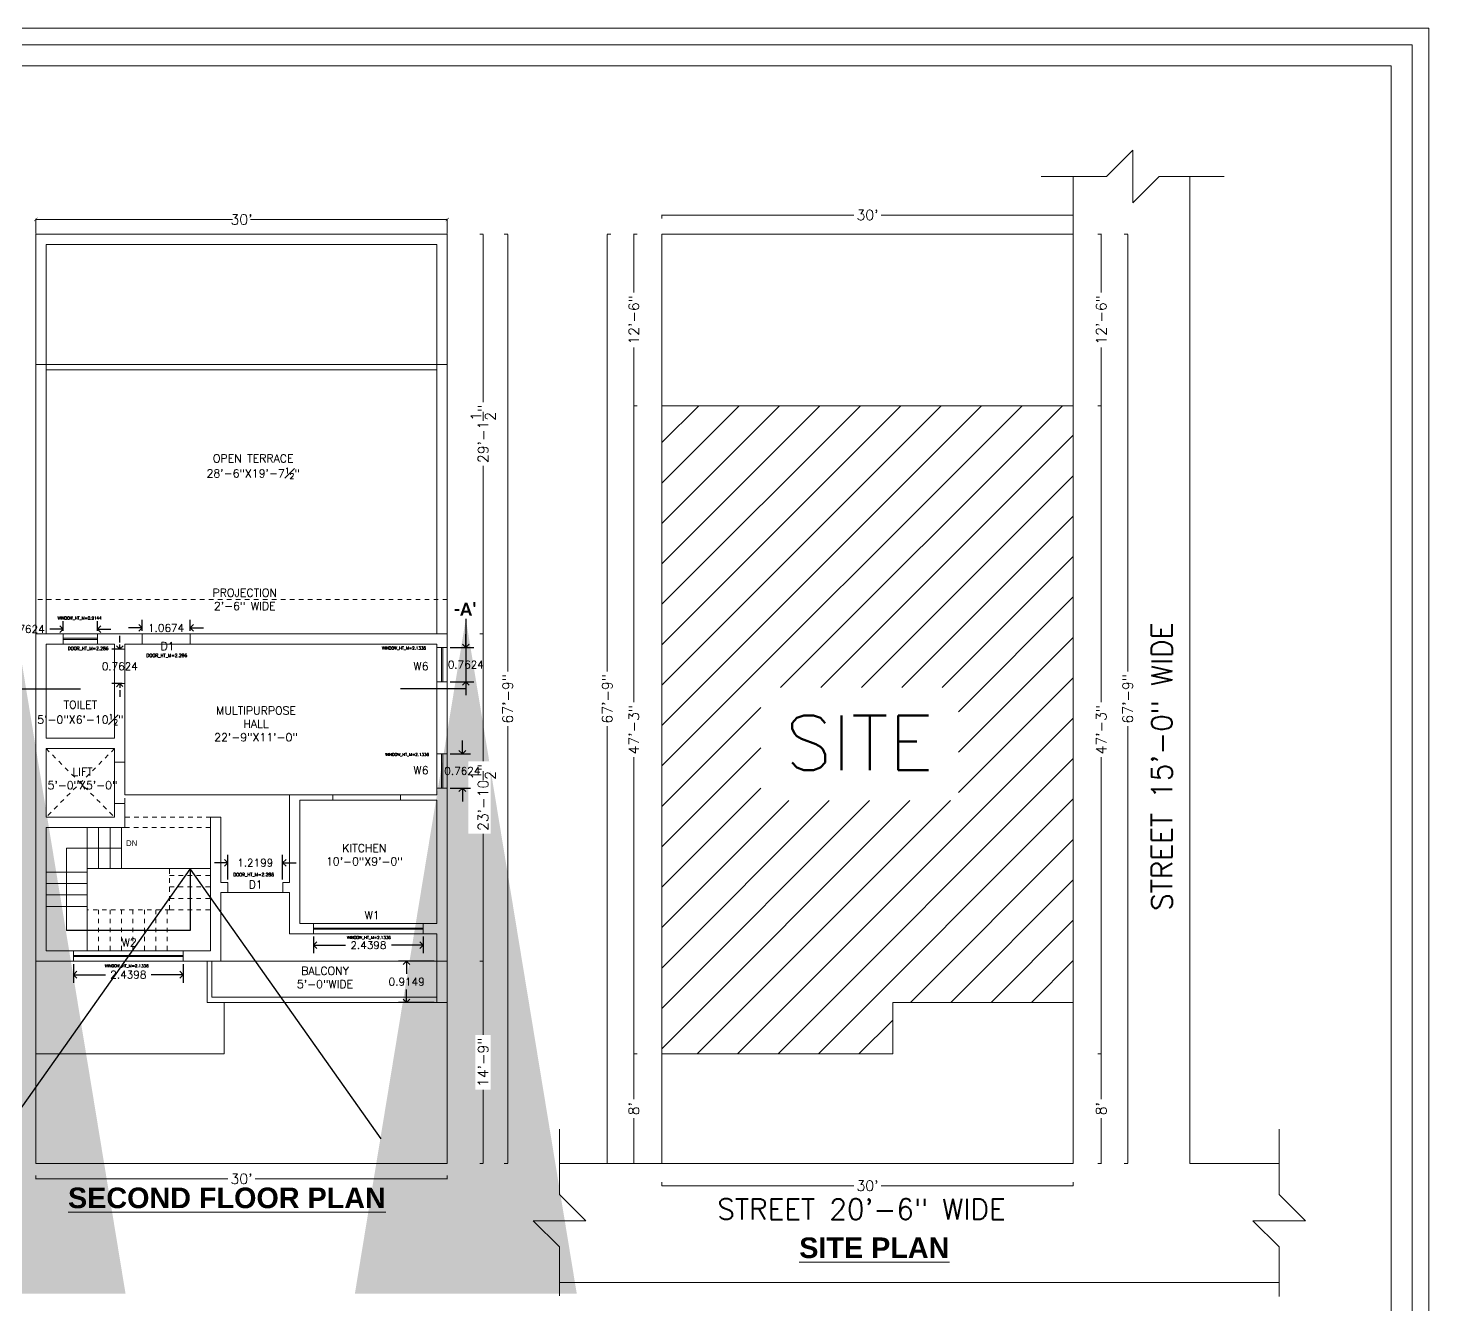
# Model space of a CAD drawing. Header units: metres. Extents: x 0 to 66.7, y 0 to 52.7.
# Drawn here: x 35.56 to 66.71, y 24.3 to 52.69 of the extents above; entities that cross this region are included whole.
import ezdxf

# ---------------------------------------------------------------- set-up
doc = ezdxf.new("R2010")
doc.units = ezdxf.units.M
doc.linetypes.add('DASH2', pattern=[0.375, 0.25, -0.125])
doc.linetypes.add('DASHED', pattern=[0.75, 0.5, -0.25])
for name, color, linetype in [('BLK_1_COVERED_AREA', 60, 'Continuous'), ('BLK_1_FLR_2_BALCONY_1', 7, 'Continuous'), ('BLK_1_FLR_2_BLT_UP_AREA', 25, 'Continuous'), ('BLK_1_FLR_2_BLT_UP_AREA_DEDUCT', 25, 'Continuous'), ('BLK_1_FLR_2_KITCHEN', 215, 'Continuous'), ('BLK_1_FLR_2_LIFT_1', 215, 'Continuous'), ('BLK_1_FLR_2_NON_HABITATIONAL_DOOR_1', 210, 'Continuous'), ('BLK_1_FLR_2_REGULAR_ROOM_1', 154, 'Continuous'), ('BLK_1_FLR_2_REGULAR_ROOM_1_DOOR_1', 210, 'Continuous'), ('BLK_1_FLR_2_REGULAR_ROOM_1_DOOR_2', 210, 'Continuous'), ('BLK_1_FLR_2_REGULAR_ROOM_1_WINDOW_1', 50, 'Continuous'), ('BLK_1_FLR_2_REGULAR_ROOM_1_WINDOW_2', 50, 'Continuous'), ('BLK_1_FLR_2_REGULAR_ROOM_1_WINDOW_3', 50, 'Continuous'), ('BLK_1_FLR_2_TOILET_1', 212, 'Continuous'), ('BLK_1_FLR_2_TOILET_1_VENTILATION', 50, 'Continuous'), ('BLK_1_FLR_2_WINDOW_1', 50, 'Continuous'), ('BLK_1_LVL_0_BLDG_FOOT_PRINT', 1, 'Continuous'), ('BLK_1_LVL_0_FRONT_SETBACK', 15, 'Continuous'), ('BLK_1_LVL_0_REAR_SETBACK', 11, 'Continuous'), ('PLOT_BOUNDARY', 3, 'Continuous')]:
    doc.layers.add(name, color=color, linetype=linetype)
for name, color, linetype, lineweight in [('Cill', 253, 'Continuous', 15), ('stair', 56, 'Continuous', 15), ('TEXT', 7, 'Continuous', 18), ('WALL', 251, 'Continuous', 30)]:
    doc.layers.add(name, color=color, linetype=linetype, lineweight=lineweight)
doc.styles.get("Standard").update_dxf_attribs({"font": 'simplex.shx'})
doc.dimstyles.new('INSIDE 2', dxfattribs={"dimtxt": 8, "dimasz": 6, "dimexe": 0.125, "dimexo": 0.0625, "dimgap": 0.09, "dimtad": 1, "dimdec": 5, "dimzin": 3, "dimdsep": 46, "dimlunit": 4, "dimtxsty": 'Standard', "dimblk": 'ARCHTICK', "dimcen": 0.125, "dimdle": 0.125, "dimazin": 2, "dimtfac": 1, "dimtdec": 5, "dimtofl": 0, "dimtmove": 0, "dimatfit": 3, "dimfxl": 8, "dimfxlon": 1, "dimfrac": 1, "dimtolj": 1, "dimtzin": 0, "dimarcsym": 0})
doc.dimstyles.new('int. working', dxfattribs={"dimtxt": 9, "dimasz": 0.18, "dimexe": 0.18, "dimexo": 0.0625, "dimgap": 0.09, "dimtad": 0, "dimdec": 1, "dimzin": 0, "dimdsep": 46, "dimlunit": 4, "dimtxsty": 'Standard', "dimcen": 0.09, "dimadec": 0, "dimazin": 0, "dimtfac": 1, "dimtdec": 1, "dimtofl": 0, "dimtmove": 0, "dimatfit": 3, "dimfxl": 1, "dimtolj": 1, "dimtzin": 0, "dimlwd": 5, "dimlwe": 0, "dimarcsym": 0})
doc.dimstyles.get("Standard").update_dxf_attribs({"dimtxt": 0.17, "dimasz": 0.149, "dimexe": 0.18, "dimexo": 0.0625, "dimgap": 0.09, "dimtad": 0, "dimtih": 1, "dimtoh": 1, "dimdec": 4, "dimzin": 0, "dimdsep": 46, "dimtxsty": 'Standard', "dimblk": 'OPEN90', "dimcen": 0.09, "dimadec": 0, "dimazin": 0, "dimtfac": 1, "dimtdec": 4, "dimtofl": 0, "dimtmove": 0, "dimatfit": 1, "dimldrblk": 'OPEN', "dimfxl": 1, "dimtolj": 1, "dimtzin": 0, "dimarcsym": 0})

# ---------------------------------------------------------------- blocks, each defined once
blk = doc.blocks.new('_ArchTick')
at = {"color": 0, "linetype": 'ByBlock', "const_width": 0.15}
blk.add_lwpolyline([(-0.5, -0.5), (0.5, 0.5)], dxfattribs=at)
blk = doc.blocks.new('_Open90')
at = {"color": 0, "linetype": 'ByBlock', "lineweight": -2}
for p, q in [((0, 0), (-1, 0)), ((-0.5, 0.5), (0, 0)), ((0, 0), (-0.5, -0.5))]:
    blk.add_line(p, q, dxfattribs=at)
blk = doc.blocks.new('*D269')
at = {"layer": 'BLK_1_FLR_2_BALCONY_1', "color": 0, "lineweight": -2, "transparency": 16777216}
for p, q in [((44.591, 31.94), (43.798, 31.94)), ((43.978, 31.791), (43.978, 31.658)), ((43.978, 31.174), (43.978, 31.308)), ((44.591, 31.025), (43.798, 31.025))]:
    blk.add_line(p, q, dxfattribs=at)
at = {"layer": 'DEFPOINTS', "color": 0, "lineweight": 0, "transparency": 16777216}
for p in [(43.978, 31.94), (44.653, 31.94), (44.653, 31.025)]:
    blk.add_point(p, dxfattribs=at)
at = {"layer": 'BLK_1_FLR_2_BALCONY_1', "color": 0, "lineweight": -2, "transparency": 16777216, "xscale": 0.149, "yscale": 0.149, "zscale": 0.149}
for p, rotation in [((43.978, 31.94), 90), ((43.978, 31.025), 270)]:
    blk.add_blockref('_Open90', p, dxfattribs=dict(at, rotation=rotation))
at = {"layer": 'BLK_1_FLR_2_BALCONY_1', "color": 0, "lineweight": 0, "transparency": 16777216, "insert": (43.978, 31.483), "char_height": 0.17, "attachment_point": 5}
blk.add_mtext('\\A1;0.9149', dxfattribs=at)
blk = doc.blocks.new('_Open')
at = {"color": 0, "linetype": 'ByBlock', "lineweight": -2}
for p, q in [((-1, 0.17), (0, 0)), ((-1, -0.17), (0, 0)), ((0, 0), (-1, 0))]:
    blk.add_line(p, q, dxfattribs=at)
blk = doc.blocks.new('*D326')
at = {"layer": 'BLK_1_FLR_2_REGULAR_ROOM_1_WINDOW_1', "color": 0, "lineweight": -2, "transparency": 16777216}
for p, q in [((36.572, 31.878), (36.572, 31.461)), ((39.011, 31.878), (39.011, 31.461)), ((36.721, 31.641), (37.28, 31.641)), ((38.862, 31.641), (38.302, 31.641))]:
    blk.add_line(p, q, dxfattribs=at)
at = {"layer": 'DEFPOINTS', "color": 0, "lineweight": 0, "transparency": 16777216}
for p in [(36.572, 31.94), (39.011, 31.94), (39.011, 31.641)]:
    blk.add_point(p, dxfattribs=at)
at = {"layer": 'BLK_1_FLR_2_REGULAR_ROOM_1_WINDOW_1', "color": 0, "lineweight": -2, "transparency": 16777216, "xscale": 0.149, "yscale": 0.149, "zscale": 0.149, "rotation": 180}
blk.add_blockref('_Open90', (36.572, 31.641), dxfattribs=at)
at = {"layer": 'BLK_1_FLR_2_REGULAR_ROOM_1_WINDOW_1', "color": 0, "lineweight": -2, "transparency": 16777216, "xscale": 0.149, "yscale": 0.149, "zscale": 0.149}
blk.add_blockref('_Open90', (39.011, 31.641), dxfattribs=at)
at = {"layer": 'BLK_1_FLR_2_REGULAR_ROOM_1_WINDOW_1', "color": 0, "lineweight": 0, "transparency": 16777216, "insert": (37.791, 31.641), "char_height": 0.17, "attachment_point": 5}
blk.add_mtext('\\A1;2.4398', dxfattribs=at)
blk = doc.blocks.new('*D327')
at = {"layer": 'BLK_1_FLR_2_REGULAR_ROOM_1_WINDOW_2', "color": 0, "lineweight": -2, "transparency": 16777216}
for p, q in [((45.294, 39.066), (45.294, 39.215)), ((44.945, 38.917), (45.474, 38.917)), ((44.945, 38.154), (45.474, 38.154)), ((45.294, 38.005), (45.294, 37.856))]:
    blk.add_line(p, q, dxfattribs=at)
at = {"layer": 'DEFPOINTS', "color": 0, "lineweight": 0, "transparency": 16777216}
for p in [(44.882, 38.917), (45.294, 38.917), (44.882, 38.154)]:
    blk.add_point(p, dxfattribs=at)
at = {"layer": 'BLK_1_FLR_2_REGULAR_ROOM_1_WINDOW_2', "color": 0, "lineweight": -2, "transparency": 16777216, "xscale": 0.149, "yscale": 0.149, "zscale": 0.149}
for p, rotation in [((45.294, 38.917), 270), ((45.294, 38.154), 90)]:
    blk.add_blockref('_Open90', p, dxfattribs=dict(at, rotation=rotation))
at = {"layer": 'BLK_1_FLR_2_REGULAR_ROOM_1_WINDOW_2', "color": 0, "lineweight": 0, "transparency": 16777216, "insert": (45.294, 38.536), "char_height": 0.17, "attachment_point": 5}
blk.add_mtext('\\A1;0.7624', dxfattribs=at)
blk = doc.blocks.new('*D328')
at = {"layer": 'BLK_1_FLR_2_REGULAR_ROOM_1_WINDOW_3', "color": 0, "lineweight": -2, "transparency": 16777216}
for p, q in [((45.217, 36.702), (45.217, 36.851)), ((44.945, 36.553), (45.397, 36.553)), ((44.945, 35.791), (45.397, 35.791)), ((45.217, 35.642), (45.217, 35.493))]:
    blk.add_line(p, q, dxfattribs=at)
at = {"layer": 'DEFPOINTS', "color": 0, "lineweight": 0, "transparency": 16777216}
for p in [(44.882, 36.553), (45.217, 36.553), (44.882, 35.791)]:
    blk.add_point(p, dxfattribs=at)
at = {"layer": 'BLK_1_FLR_2_REGULAR_ROOM_1_WINDOW_3', "color": 0, "lineweight": -2, "transparency": 16777216, "xscale": 0.149, "yscale": 0.149, "zscale": 0.149}
for p, rotation in [((45.217, 36.553), 270), ((45.217, 35.791), 90)]:
    blk.add_blockref('_Open90', p, dxfattribs=dict(at, rotation=rotation))
at = {"layer": 'BLK_1_FLR_2_REGULAR_ROOM_1_WINDOW_3', "color": 0, "lineweight": 0, "transparency": 16777216, "insert": (45.217, 36.172), "char_height": 0.17, "attachment_point": 5}
blk.add_mtext('\\A1;0.7624', dxfattribs=at)
blk = doc.blocks.new('*D329')
at = {"layer": 'BLK_1_FLR_2_REGULAR_ROOM_1_DOOR_1', "color": 0, "lineweight": -2, "transparency": 16777216}
for p, q in [((40.003, 33.756), (40.003, 34.309)), ((41.222, 33.756), (41.222, 34.309)), ((39.854, 34.129), (39.705, 34.129)), ((41.371, 34.129), (41.52, 34.129))]:
    blk.add_line(p, q, dxfattribs=at)
at = {"layer": 'DEFPOINTS', "color": 0, "lineweight": 0, "transparency": 16777216}
for p in [(40.003, 34.129), (40.003, 33.694), (41.222, 33.694)]:
    blk.add_point(p, dxfattribs=at)
at = {"layer": 'BLK_1_FLR_2_REGULAR_ROOM_1_DOOR_1', "color": 0, "lineweight": -2, "transparency": 16777216, "xscale": 0.149, "yscale": 0.149, "zscale": 0.149}
blk.add_blockref('_Open90', (40.003, 34.129), dxfattribs=at)
at = {"layer": 'BLK_1_FLR_2_REGULAR_ROOM_1_DOOR_1', "color": 0, "lineweight": -2, "transparency": 16777216, "xscale": 0.149, "yscale": 0.149, "zscale": 0.149, "rotation": 180}
blk.add_blockref('_Open90', (41.222, 34.129), dxfattribs=at)
at = {"layer": 'BLK_1_FLR_2_REGULAR_ROOM_1_DOOR_1', "color": 0, "lineweight": 0, "transparency": 16777216, "insert": (40.612, 34.129), "char_height": 0.17, "attachment_point": 5}
blk.add_mtext('\\A1;1.2199', dxfattribs=at)
blk = doc.blocks.new('*D330')
at = {"layer": 'BLK_1_FLR_2_REGULAR_ROOM_1_DOOR_2', "color": 0, "lineweight": -2, "transparency": 16777216}
for p, q in [((37.947, 39.35), (37.798, 39.35)), ((38.096, 39.284), (38.096, 39.53)), ((39.164, 39.284), (39.164, 39.53)), ((39.313, 39.35), (39.462, 39.35))]:
    blk.add_line(p, q, dxfattribs=at)
at = {"layer": 'DEFPOINTS', "color": 0, "lineweight": 0, "transparency": 16777216}
for p in [(39.164, 39.35), (38.096, 39.222), (39.164, 39.222)]:
    blk.add_point(p, dxfattribs=at)
at = {"layer": 'BLK_1_FLR_2_REGULAR_ROOM_1_DOOR_2', "color": 0, "lineweight": -2, "transparency": 16777216, "xscale": 0.149, "yscale": 0.149, "zscale": 0.149}
blk.add_blockref('_Open90', (38.096, 39.35), dxfattribs=at)
at = {"layer": 'BLK_1_FLR_2_REGULAR_ROOM_1_DOOR_2', "color": 0, "lineweight": -2, "transparency": 16777216, "xscale": 0.149, "yscale": 0.149, "zscale": 0.149, "rotation": 180}
blk.add_blockref('_Open90', (39.164, 39.35), dxfattribs=at)
at = {"layer": 'BLK_1_FLR_2_REGULAR_ROOM_1_DOOR_2', "color": 0, "lineweight": 0, "transparency": 16777216, "insert": (38.63, 39.35), "char_height": 0.17, "attachment_point": 5}
blk.add_mtext('\\A1;1.0674', dxfattribs=at)
blk = doc.blocks.new('*D331')
at = {"layer": 'BLK_1_FLR_2_WINDOW_1', "color": 0, "lineweight": -2, "transparency": 16777216}
for p, q in [((41.909, 32.488), (41.909, 32.117)), ((44.348, 32.488), (44.348, 32.117)), ((42.058, 32.297), (42.618, 32.297)), ((44.199, 32.297), (43.639, 32.297))]:
    blk.add_line(p, q, dxfattribs=at)
at = {"layer": 'DEFPOINTS', "color": 0, "lineweight": 0, "transparency": 16777216}
for p in [(41.909, 32.55), (44.348, 32.55), (44.348, 32.297)]:
    blk.add_point(p, dxfattribs=at)
at = {"layer": 'BLK_1_FLR_2_WINDOW_1', "color": 0, "lineweight": -2, "transparency": 16777216, "xscale": 0.149, "yscale": 0.149, "zscale": 0.149, "rotation": 180}
blk.add_blockref('_Open90', (41.909, 32.297), dxfattribs=at)
at = {"layer": 'BLK_1_FLR_2_WINDOW_1', "color": 0, "lineweight": -2, "transparency": 16777216, "xscale": 0.149, "yscale": 0.149, "zscale": 0.149}
blk.add_blockref('_Open90', (44.348, 32.297), dxfattribs=at)
at = {"layer": 'BLK_1_FLR_2_WINDOW_1', "color": 0, "lineweight": 0, "transparency": 16777216, "insert": (43.129, 32.297), "char_height": 0.17, "attachment_point": 5}
blk.add_mtext('\\A1;2.4398', dxfattribs=at)
blk = doc.blocks.new('*D332')
at = {"layer": 'BLK_1_FLR_2_NON_HABITATIONAL_DOOR_1', "color": 0, "linetype": 'DASH2', "lineweight": -2, "transparency": 16777216}
for p, q in [((37.601, 39.028), (37.601, 39.177)), ((37.653, 38.879), (37.421, 38.879)), ((37.653, 38.116), (37.421, 38.116)), ((37.601, 37.967), (37.601, 37.818))]:
    blk.add_line(p, q, dxfattribs=at)
at = {"layer": 'DEFPOINTS', "color": 0, "linetype": 'DASH2', "lineweight": 0, "transparency": 16777216}
for p in [(37.601, 38.879), (37.715, 38.879), (37.715, 38.116)]:
    blk.add_point(p, dxfattribs=at)
at = {"layer": 'BLK_1_FLR_2_NON_HABITATIONAL_DOOR_1', "color": 0, "linetype": 'DASH2', "lineweight": -2, "transparency": 16777216, "xscale": 0.149, "yscale": 0.149, "zscale": 0.149}
for p, rotation in [((37.601, 38.879), 270), ((37.601, 38.116), 90)]:
    blk.add_blockref('_Open90', p, dxfattribs=dict(at, rotation=rotation))
at = {"layer": 'BLK_1_FLR_2_NON_HABITATIONAL_DOOR_1', "color": 0, "linetype": 'DASH2', "lineweight": 0, "transparency": 16777216, "insert": (37.601, 38.497), "char_height": 0.17, "attachment_point": 5}
blk.add_mtext('\\A1;0.7624', dxfattribs=at)
blk = doc.blocks.new('*D334')
at = {"layer": 'BLK_1_FLR_2_TOILET_1_VENTILATION', "color": 0, "lineweight": -2, "transparency": 16777216}
for p, q in [((36.194, 39.324), (36.045, 39.324)), ((36.343, 39.284), (36.343, 39.504)), ((37.105, 39.284), (37.105, 39.504)), ((37.254, 39.324), (37.403, 39.324))]:
    blk.add_line(p, q, dxfattribs=at)
at = {"layer": 'DEFPOINTS', "color": 0, "lineweight": 0, "transparency": 16777216}
for p in [(36.343, 39.324), (36.343, 39.222), (37.105, 39.222)]:
    blk.add_point(p, dxfattribs=at)
at = {"layer": 'BLK_1_FLR_2_TOILET_1_VENTILATION', "color": 0, "lineweight": -2, "transparency": 16777216, "xscale": 0.149, "yscale": 0.149, "zscale": 0.149}
blk.add_blockref('_Open90', (36.343, 39.324), dxfattribs=at)
at = {"layer": 'BLK_1_FLR_2_TOILET_1_VENTILATION', "color": 0, "lineweight": -2, "transparency": 16777216, "xscale": 0.149, "yscale": 0.149, "zscale": 0.149, "rotation": 180}
blk.add_blockref('_Open90', (37.105, 39.324), dxfattribs=at)
at = {"layer": 'BLK_1_FLR_2_TOILET_1_VENTILATION', "color": 0, "lineweight": 0, "transparency": 16777216, "insert": (35.53, 39.324), "char_height": 0.17, "attachment_point": 5}
blk.add_mtext('\\A1;0.7624', dxfattribs=at)

msp = doc.modelspace()

# ---------------------------------------------------------------- linework, layer by layer
at = {"lineweight": 0}
for p, q in [((58.80032, 47.90088), (58.80032, 49.38439)), ((61.39263, 27.44194), (61.39263, 49.38439)), ((45.6023, 48.1042), (45.68312, 48.1042)), ((45.67854, 48.09962), (45.67854, 44.14346)), ((46.14882, 48.1042), (46.22964, 48.1042)), ((46.22507, 48.09962), (46.22507, 38.16885)), ((35.73282, 39.22171), (35.73282, 45.20691)), ((35.96156, 45.20691), (44.65343, 45.20691)), ((35.96156, 39.22171), (35.96156, 45.20691)), ((44.65343, 45.20691), (44.65343, 39.22171)), ((44.65343, 45.20691), (44.88216, 45.20691)), ((44.88216, 45.20691), (44.88216, 39.22171)), ((35.96156, 45.09254), (44.65343, 45.09254)), ((45.67854, 39.22629), (45.67854, 43.18245)), ((35.73282, 31.94036), (35.73282, 39.22171)), ((35.73282, 39.22171), (36.34278, 39.22171)), ((35.96156, 36.89626), (35.96156, 38.99298)), ((35.96156, 38.99298), (36.34278, 38.99298)), ((36.34278, 38.99298), (36.34278, 39.22171)), ((37.10522, 39.22171), (36.34278, 39.22171)), ((37.10522, 39.12005), (36.34278, 39.12005)), ((37.10522, 39.09464), (36.34278, 39.09464)), ((37.10522, 38.99298), (36.34278, 38.99298)), ((37.10522, 39.22171), (38.0964, 39.22171)), ((37.10522, 38.99298), (37.10522, 39.22171)), ((37.10522, 38.99298), (37.48645, 38.99298)), ((37.48645, 38.87861), (37.48645, 38.99298)), ((37.71518, 38.99298), (38.0964, 38.99298)), ((37.71518, 38.87861), (37.71518, 38.99298)), ((38.0964, 38.99298), (38.0964, 39.22171)), ((39.16382, 39.22171), (44.88216, 39.22171)), ((39.16382, 38.99298), (39.16382, 39.22171)), ((39.16382, 38.99298), (44.65343, 38.99298)), ((41.1843, 38.99298), (41.29867, 38.99298)), ((44.65343, 38.99298), (44.65343, 38.91673)), ((44.88216, 39.22171), (44.88216, 38.91673)), ((45.6023, 39.22171), (45.68312, 39.22171)), ((45.6023, 39.22171), (45.68312, 39.22171)), ((45.67854, 39.21714), (45.67854, 36.1504)), ((37.48645, 38.87861), (37.71518, 38.87861)), ((44.65343, 38.91673), (44.88216, 38.91673)), ((44.65343, 38.91673), (44.65343, 38.15429)), ((44.75509, 38.91673), (44.75509, 38.15429)), ((44.7805, 38.91673), (44.7805, 38.15429)), ((44.88216, 38.91673), (44.88216, 38.15429)), ((37.48645, 38.11617), (37.71518, 38.11617)), ((37.48645, 36.89626), (37.48645, 38.11617)), ((37.71518, 36.89626), (37.71518, 38.11617)), ((44.65343, 38.15429), (44.65343, 36.55315)), ((44.65343, 38.15429), (44.88216, 38.15429)), ((44.88216, 38.15429), (44.88216, 36.55315)), ((46.22507, 27.44651), (46.22507, 37.37728)), ((37.48645, 36.89626), (35.96156, 36.89626)), ((37.71518, 36.36254), (37.71518, 36.89626)), ((37.48645, 36.66752), (35.96156, 36.66752)), ((35.96156, 35.14263), (35.96156, 36.66752)), ((37.48645, 36.36254), (37.48645, 36.66752)), ((44.65343, 36.55315), (44.88216, 36.55315)), ((44.65343, 36.55315), (44.65343, 35.79071)), ((44.75509, 36.55315), (44.75509, 35.79071)), ((44.7805, 36.55315), (44.7805, 35.79071)), ((44.88216, 36.55315), (44.88216, 36.55315)), ((44.88216, 36.55315), (44.88216, 35.79071)), ((37.48645, 36.36254), (37.71518, 36.36254)), ((41.37492, 33.69399), (41.37492, 35.63822)), ((41.37492, 35.63822), (42.34042, 35.63822)), ((41.60365, 32.77905), (41.60365, 35.52385)), ((41.60365, 35.52385), (42.34042, 35.52385)), ((42.34042, 35.63822), (42.34042, 35.52385)), ((43.84042, 35.63822), (44.65343, 35.63822)), ((43.84042, 35.63822), (43.84042, 35.52385)), ((43.84042, 35.52385), (44.65343, 35.52385)), ((44.65343, 35.79071), (44.65343, 35.63822)), ((44.65343, 35.79071), (44.88216, 35.79071)), ((44.65343, 35.52385), (44.65343, 32.77905)), ((44.88216, 35.79071), (44.88216, 31.94036)), ((37.48645, 35.14263), (37.48645, 35.44761)), ((37.48645, 35.44761), (37.71518, 35.44761)), ((37.71518, 34.9139), (37.71518, 35.44761)), ((37.48645, 35.14263), (35.96156, 35.14263)), ((37.71518, 34.9139), (35.96156, 34.9139)), ((35.96156, 32.1691), (35.96156, 34.9139)), ((36.87649, 33.99896), (36.87649, 34.9139)), ((37.13064, 33.99896), (37.13064, 34.9139)), ((37.38479, 33.99896), (37.38479, 34.9139)), ((39.85003, 35.14263), (39.62129, 35.14263)), ((39.62129, 32.1691), (39.62129, 35.14263)), ((39.85003, 33.69399), (39.85003, 35.14263)), ((45.67854, 31.94494), (45.67854, 35.01168)), ((37.63893, 33.99896), (36.87649, 33.99896)), ((36.87649, 33.08403), (36.87649, 33.99896)), ((36.87649, 33.92272), (35.96156, 33.92272)), ((36.87649, 33.66857), (35.96156, 33.66857)), ((39.85003, 33.69399), (40.00251, 33.69399)), ((40.00251, 33.46525), (40.00251, 33.69399)), ((41.22243, 33.46525), (41.22243, 33.69399)), ((41.22243, 33.69399), (41.37492, 33.69399)), ((36.87649, 33.41442), (35.96156, 33.41442)), ((39.85003, 31.94036), (39.85003, 33.46525)), ((39.85003, 33.46525), (40.00251, 33.46525)), ((40.00192, 33.46525), (41.22243, 33.46525)), ((41.22243, 33.46525), (41.37492, 33.46525)), ((41.37492, 32.55032), (41.37492, 33.46525)), ((36.87649, 33.16027), (35.96156, 33.16027)), ((36.87649, 33.08403), (36.87649, 32.1691)), ((41.60365, 32.77905), (41.90863, 32.77905)), ((41.90863, 32.77905), (41.90863, 32.55032)), ((41.90863, 32.77905), (44.34845, 32.77905)), ((44.34845, 32.77905), (44.65343, 32.77905)), ((44.34845, 32.77905), (44.34845, 32.55032)), ((41.37492, 32.55032), (41.90863, 32.55032)), ((44.34845, 32.67739), (41.90863, 32.67739)), ((44.34845, 32.65198), (41.90863, 32.65198)), ((41.90863, 32.55032), (44.34845, 32.55032)), ((44.34845, 32.55032), (44.65343, 32.55032)), ((44.65343, 32.55032), (44.65343, 31.94036)), ((36.57151, 32.1691), (35.96156, 32.1691)), ((36.57151, 32.1691), (36.57151, 31.94036)), ((36.57151, 32.1691), (39.01134, 32.1691)), ((39.62129, 32.1691), (39.01134, 32.1691)), ((39.01134, 32.1691), (39.01134, 31.94036)), ((35.96156, 31.94036), (35.73282, 31.94036)), ((35.73282, 29.88176), (35.73282, 31.94036)), ((36.57151, 31.94036), (35.96156, 31.94036)), ((39.01134, 32.06744), (36.57151, 32.06744)), ((39.01134, 32.04202), (36.57151, 32.04202)), ((36.57151, 31.94036), (39.01134, 31.94036)), ((39.85003, 31.94036), (39.01134, 31.94036)), ((44.65343, 31.94036), (44.88216, 31.94036)), ((45.6023, 31.94036), (45.68312, 31.94036)), ((45.6023, 31.94036), (45.68312, 31.94036)), ((45.67854, 31.93579), (45.67854, 30.07554)), ((39.92311, 29.88176), (39.92311, 31.02543)), ((44.88216, 31.02543), (44.88216, 27.44194)), ((39.92311, 29.88176), (39.92311, 30.11049)), ((35.73282, 27.44194), (35.73282, 29.88176)), ((35.73282, 29.88176), (39.92311, 29.88176)), ((45.67854, 27.44651), (45.67854, 29.30676)), ((44.88216, 27.44194), (35.73282, 27.44194)), ((45.6023, 27.44194), (45.68312, 27.44194)), ((46.14882, 27.44194), (46.22964, 27.44194)), ((49.65098, 27.44194), (47.37742, 27.44194)), ((61.39263, 27.44194), (63.37499, 27.44194)), ((47.37742, 24.79879), (63.37499, 24.79879))]:
    msp.add_line(p, q, dxfattribs=at)
at = {"lineweight": 0, "ltscale": 10}
for p, q in [((35.73282, 48.11691), (35.73282, 48.44433)), ((35.73282, 48.43162), (40.10871, 48.43162)), ((44.88216, 48.43162), (40.50628, 48.43162)), ((44.88216, 48.11691), (44.88216, 48.44433))]:
    msp.add_line(p, q, dxfattribs=at)
at = {"linetype": 'Continuous', "lineweight": 0}
for p, q in [((49.65098, 43.4702), (50.47275, 44.29197)), ((49.65098, 42.57165), (51.3713, 44.29197)), ((49.65098, 41.6731), (52.26985, 44.29197)), ((49.65098, 40.77455), (53.1684, 44.29197)), ((49.65098, 39.876), (54.06695, 44.29197)), ((49.65098, 38.97745), (54.9655, 44.29197)), ((49.65098, 38.0789), (55.86405, 44.29197)), ((49.65098, 37.18035), (56.7626, 44.29197)), ((49.65098, 36.2818), (57.66115, 44.29197)), ((52.29184, 38.02411), (58.5597, 44.29197)), ((53.19039, 38.02411), (58.80032, 43.63404)), ((54.08894, 38.02411), (58.80032, 42.73549)), ((54.98749, 38.02411), (58.80032, 41.83694)), ((55.88605, 38.02411), (58.80032, 40.93839)), ((56.24767, 37.48719), (58.80032, 40.03984)), ((56.24767, 36.58864), (58.80032, 39.14129)), ((56.24767, 35.69009), (58.80032, 38.24274)), ((49.65098, 35.38325), (51.84983, 37.5821)), ((51.33789, 29.88176), (58.80032, 37.34419)), ((49.65098, 34.4847), (51.84983, 36.68355)), ((52.23644, 29.88176), (58.80032, 36.44564)), ((49.65098, 33.58615), (51.84983, 35.785)), ((49.65098, 32.6876), (52.47361, 35.51023)), ((49.65098, 31.78905), (53.37216, 35.51023)), ((49.65098, 30.8905), (54.27071, 35.51023)), ((49.65098, 29.99195), (55.16926, 35.51023)), ((50.43934, 29.88176), (56.06781, 35.51023)), ((53.13499, 29.88176), (58.80032, 35.54709)), ((55.17721, 31.02543), (58.80032, 34.64854)), ((56.07576, 31.02543), (58.80032, 33.74999)), ((56.97431, 31.02543), (58.80032, 32.85144)), ((57.87286, 31.02543), (58.80032, 31.95289)), ((54.03354, 29.88176), (54.78477, 30.63299))]:
    msp.add_line(p, q, dxfattribs=at)
at = {"linetype": 'DASH2', "lineweight": 0, "ltscale": 0.2}
for p, q in [((44.88216, 39.98416), (35.73282, 39.98416)), ((38.70636, 33.08403), (38.70636, 33.99896)), ((38.70636, 33.84647), (39.62129, 33.84647)), ((38.70636, 33.59233), (39.62129, 33.59233)), ((38.70636, 33.33818), (39.62129, 33.33818)), ((38.70636, 33.08403), (36.87649, 33.08403)), ((37.13064, 33.08403), (37.13064, 32.1691)), ((37.38479, 33.08403), (37.38479, 32.1691)), ((37.63893, 33.08403), (37.63893, 32.1691)), ((37.89308, 33.08403), (37.89308, 32.1691)), ((38.14723, 33.08403), (38.14723, 32.1691)), ((38.40138, 33.08403), (38.40138, 32.1691)), ((38.65553, 33.08403), (38.65553, 32.1691)), ((38.70636, 33.08403), (39.62129, 33.08403))]:
    msp.add_line(p, q, dxfattribs=at)
at = {"linetype": 'DASHED', "lineweight": 0, "ltscale": 0.1}
for p, q in [((35.96156, 36.66752), (37.48645, 35.14263)), ((37.48645, 36.66752), (35.96156, 35.14263))]:
    msp.add_line(p, q, dxfattribs=at)
at = {"linetype": 'DASH2', "lineweight": 0}
for p, q in [((42.34042, 35.63822), (43.84042, 35.63822)), ((42.34042, 35.52385), (43.84042, 35.52385)), ((39.85003, 31.94036), (44.65343, 31.94036))]:
    msp.add_line(p, q, dxfattribs=at)
at = {"lineweight": 0, "ltscale": 0.3}
for p, q in [((44.65343, 31.02543), (44.65343, 31.94036)), ((44.88216, 31.02543), (44.88216, 31.94036)), ((44.65343, 31.02543), (44.88216, 31.02543))]:
    msp.add_line(p, q, dxfattribs=at)
at = {"lineweight": 0}
for points in [[(62.15762, 49.38439), (60.70696, 49.38439), (60.12182, 48.79924), (60.12182, 49.96954), (59.53667, 49.38439), (58.08601, 49.38439)], [(44.88216, 45.20691), (44.88216, 48.1042), (35.73282, 48.1042), (35.73282, 45.20691)], [(44.65343, 45.20691), (44.65343, 47.87546), (35.96156, 47.87546), (35.96156, 45.20691)], [(49.65098, 44.29197), (58.80032, 44.29197), (58.80032, 31.02543), (54.78477, 31.02543), (54.78477, 29.88176), (49.65098, 29.88176), (49.65098, 44.29197)], [(36.41902, 32.62656), (36.41902, 34.45643), (37.63893, 34.45643)], [(47.37742, 24.49961), (47.37742, 25.58612), (46.79227, 26.17127), (47.96257, 26.17127), (47.37742, 26.75642), (47.37742, 28.20708)], [(63.37499, 24.48297), (63.37499, 25.58612), (62.78984, 26.17127), (63.96014, 26.17127), (63.37499, 26.75642), (63.37499, 28.20708)]]:
    msp.add_lwpolyline(points, dxfattribs=at)
for points in [[(58.80032, 48.1042), (49.65098, 48.1042), (49.65098, 27.44194), (58.80032, 27.44194)], [(37.63893, 33.99896), (39.62129, 33.99896), (39.62129, 32.1691), (35.96156, 32.1691), (35.96156, 34.9139), (37.63893, 34.9139)]]:
    msp.add_lwpolyline(points, close=True, dxfattribs=at)
at = {"linetype": 'DASH2', "lineweight": 0, "ltscale": 0.2}
for points in [[(37.48645, 36.36254), (37.71518, 36.36254), (37.71518, 35.44761), (37.48645, 35.44761)], [(39.62129, 35.14263), (37.71518, 35.14263), (37.71518, 34.9139), (39.62129, 34.9139)]]:
    msp.add_lwpolyline(points, close=True, dxfattribs=at)
at = {"lineweight": 0, "ltscale": 0.3}
for points in [[(39.54505, 31.94036), (39.54505, 31.02543), (44.65343, 31.02543)], [(39.64671, 31.94036), (39.64671, 31.13979), (44.65343, 31.13979)]]:
    msp.add_lwpolyline(points, dxfattribs=at)
at = {"lineweight": 0}
for points in [[(45.67778, 48.09962), (45.6793, 48.09962), (45.67854, 48.1042)], [(46.22431, 48.09962), (46.22583, 48.09962), (46.22507, 48.1042)], [(45.67778, 39.22629), (45.6793, 39.22629), (45.67854, 39.22171)], [(45.67778, 39.21714), (45.6793, 39.21714), (45.67854, 39.22171)], [(45.67778, 31.94494), (45.6793, 31.94494), (45.67854, 31.94036)], [(45.67778, 31.93579), (45.6793, 31.93579), (45.67854, 31.94036)], [(45.67778, 27.44651), (45.6793, 27.44651), (45.67854, 27.44194)], [(46.22431, 27.44651), (46.22583, 27.44651), (46.22507, 27.44194)]]:
    msp.add_solid(points, dxfattribs=at)
at = {"layer": 'BLK_1_COVERED_AREA', "lineweight": 0}
msp.add_lwpolyline([(49.65098, 44.29197), (58.80032, 44.29197), (58.80032, 31.02543), (54.78477, 31.02543), (54.78477, 29.88176), (49.65098, 29.88176), (49.65098, 44.29197)], close=True, dxfattribs=at)
at = {"layer": 'BLK_1_FLR_2_BALCONY_1', "lineweight": 0}
msp.add_lwpolyline([(39.54505, 31.94036), (44.88216, 31.94036), (44.88216, 31.02543), (39.54505, 31.02543)], close=True, dxfattribs=at)
at = {"layer": 'BLK_1_FLR_2_BLT_UP_AREA', "color": 25, "lineweight": 0}
msp.add_lwpolyline([(35.73282, 39.22171), (44.88216, 39.22171), (44.88216, 31.02543), (39.54505, 31.02543), (39.54505, 31.94036), (35.73282, 31.94036), (35.73282, 39.22171)], close=True, dxfattribs=at)
at = {"layer": 'BLK_1_FLR_2_BLT_UP_AREA_DEDUCT', "color": 25, "lineweight": 0}
msp.add_lwpolyline([(39.54505, 31.94036), (44.88216, 31.94036), (44.88216, 31.02543), (39.54505, 31.02543)], close=True, dxfattribs=at)
at = {"layer": 'BLK_1_FLR_2_KITCHEN', "lineweight": 0}
msp.add_lwpolyline([(41.60365, 35.52385), (44.65343, 35.52385), (44.65343, 32.77905), (41.60365, 32.77905)], close=True, dxfattribs=at)
at = {"layer": 'BLK_1_FLR_2_LIFT_1', "color": 215, "lineweight": 0}
msp.add_lwpolyline([(35.96156, 36.66752), (37.48645, 36.66752), (37.48645, 35.14263), (35.96156, 35.14263)], close=True, dxfattribs=at)
at = {"layer": 'BLK_1_FLR_2_REGULAR_ROOM_1', "color": 1, "lineweight": 0}
msp.add_lwpolyline([(44.65343, 35.63822), (37.71518, 35.63822), (37.71518, 38.99298), (44.65343, 38.99298)], close=True, dxfattribs=at)
at = {"layer": 'BLK_1_FLR_2_TOILET_1', "color": 212, "lineweight": 0}
msp.add_lwpolyline([(37.48645, 36.89626), (35.96156, 36.89626), (35.96156, 38.99298), (37.48645, 38.99298)], close=True, dxfattribs=at)
at = {"layer": 'BLK_1_LVL_0_BLDG_FOOT_PRINT', "lineweight": 0}
msp.add_lwpolyline([(49.65098, 29.88176), (53.77968, 29.88176), (54.78477, 29.88176), (54.78477, 31.02543), (58.80032, 31.02543), (58.80032, 44.29197), (54.06695, 44.29197), (49.65098, 44.29197), (49.65098, 36.87186), (49.65098, 36.87186), (49.65098, 29.88176)], close=True, dxfattribs=at)
at = {"layer": 'BLK_1_LVL_0_FRONT_SETBACK', "lineweight": 0}
msp.add_lwpolyline([(49.65098, 29.88176), (54.78477, 29.88176), (54.78477, 31.02543), (58.80032, 31.02543), (58.80032, 27.44194), (49.65098, 27.44194), (49.65098, 29.88176)], close=True, dxfattribs=at)
at = {"layer": 'BLK_1_LVL_0_REAR_SETBACK', "color": 11, "lineweight": 0}
msp.add_lwpolyline([(49.65098, 48.1042), (58.80032, 48.1042), (58.80032, 44.29197), (49.65098, 44.29197)], close=True, dxfattribs=at)
at = {"layer": 'Cill', "lineweight": 0}
msp.add_line((35.96156, 45.20691), (35.73282, 45.20691), dxfattribs=at)
at = {"layer": 'PLOT_BOUNDARY', "lineweight": 0}
msp.add_lwpolyline([(49.65098, 48.1042), (58.80032, 48.1042), (58.80032, 27.44194), (49.65098, 27.44194)], close=True, dxfattribs=at)
at = {"layer": 'WALL', "lineweight": 0}
for p, q in [((49.65098, 48.4553), (49.65098, 48.53611)), ((49.65555, 48.53154), (54.02934, 48.53154)), ((58.79574, 48.53154), (54.42195, 48.53154)), ((58.80032, 48.4553), (58.80032, 48.53611)), ((48.5163, 48.1042), (48.43548, 48.1042)), ((48.44006, 48.09962), (48.44006, 38.16885)), ((49.10615, 48.1042), (49.02533, 48.1042)), ((49.0299, 48.09962), (49.0299, 46.58248)), ((59.34515, 48.1042), (59.42597, 48.1042)), ((59.42139, 48.09962), (59.42139, 46.58248)), ((59.93499, 48.1042), (60.01581, 48.1042)), ((60.01124, 48.09962), (60.01124, 38.16885)), ((49.0299, 44.29655), (49.0299, 45.81369)), ((59.42139, 44.29655), (59.42139, 45.81369)), ((49.10615, 44.29197), (49.02533, 44.29197)), ((49.10615, 44.29197), (49.02533, 44.29197)), ((49.0299, 44.2874), (49.0299, 37.48663)), ((59.34515, 44.29197), (59.42597, 44.29197)), ((59.34515, 44.29197), (59.42597, 44.29197)), ((59.42139, 44.2874), (59.42139, 37.48663)), ((48.44006, 27.44651), (48.44006, 37.37728)), ((60.01124, 27.44651), (60.01124, 37.37728)), ((49.0299, 29.88633), (49.0299, 36.6871)), ((59.42139, 29.88633), (59.42139, 36.6871)), ((49.10615, 29.88176), (49.02533, 29.88176)), ((49.10615, 29.88176), (49.02533, 29.88176)), ((49.0299, 29.87719), (49.0299, 28.76953)), ((59.34515, 29.88176), (59.42597, 29.88176)), ((59.34515, 29.88176), (59.42597, 29.88176)), ((59.42139, 29.87719), (59.42139, 28.76953)), ((49.0299, 27.44651), (49.0299, 28.55417)), ((59.42139, 27.44651), (59.42139, 28.55417)), ((48.5163, 27.44194), (48.43548, 27.44194)), ((49.10615, 27.44194), (49.02533, 27.44194)), ((59.34515, 27.44194), (59.42597, 27.44194)), ((59.93499, 27.44194), (60.01581, 27.44194)), ((35.73282, 27.17776), (35.73282, 27.09694)), ((35.7374, 27.10152), (40.11119, 27.10152)), ((44.87759, 27.10152), (40.5038, 27.10152)), ((44.88216, 27.17776), (44.88216, 27.09694)), ((49.65098, 27.02527), (49.65098, 26.94445)), ((49.65555, 26.94903), (54.02934, 26.94903)), ((58.79574, 26.94903), (54.42195, 26.94903)), ((58.80032, 27.02527), (58.80032, 26.94445))]:
    msp.add_line(p, q, dxfattribs=at)
for points in [[(49.65555, 48.5323), (49.65555, 48.53078), (49.65098, 48.53154)], [(58.79574, 48.5323), (58.79574, 48.53078), (58.80032, 48.53154)], [(48.43929, 48.09962), (48.44082, 48.09962), (48.44006, 48.1042)], [(49.02914, 48.09962), (49.03066, 48.09962), (49.0299, 48.1042)], [(59.42063, 48.09962), (59.42216, 48.09962), (59.42139, 48.1042)], [(60.01048, 48.09962), (60.012, 48.09962), (60.01124, 48.1042)], [(49.02914, 44.29655), (49.03066, 44.29655), (49.0299, 44.29197)], [(49.02914, 44.2874), (49.03066, 44.2874), (49.0299, 44.29197)], [(59.42063, 44.29655), (59.42216, 44.29655), (59.42139, 44.29197)], [(59.42063, 44.2874), (59.42216, 44.2874), (59.42139, 44.29197)], [(49.02914, 29.88633), (49.03066, 29.88633), (49.0299, 29.88176)], [(49.02914, 29.87719), (49.03066, 29.87719), (49.0299, 29.88176)], [(59.42063, 29.88633), (59.42216, 29.88633), (59.42139, 29.88176)], [(59.42063, 29.87719), (59.42216, 29.87719), (59.42139, 29.88176)], [(48.43929, 27.44651), (48.44082, 27.44651), (48.44006, 27.44194)], [(49.02914, 27.44651), (49.03066, 27.44651), (49.0299, 27.44194)], [(59.42063, 27.44651), (59.42216, 27.44651), (59.42139, 27.44194)], [(60.01048, 27.44651), (60.012, 27.44651), (60.01124, 27.44194)], [(35.7374, 27.10228), (35.7374, 27.10075), (35.73282, 27.10152)], [(44.87759, 27.10228), (44.87759, 27.10075), (44.88216, 27.10152)], [(49.65555, 26.94979), (49.65555, 26.94827), (49.65098, 26.94903)], [(58.79574, 26.94979), (58.79574, 26.94827), (58.80032, 26.94903)]]:
    msp.add_solid(points, dxfattribs=at)

# ---------------------------------------------------------------- block references
at = {"lineweight": 0, "ltscale": 10, "xscale": 0.0762445093815335, "yscale": 0.0762445093815335, "zscale": 0.0762445093815335, "rotation": 180}
msp.add_blockref('_ArchTick', (35.73282, 48.43162), dxfattribs=at)
at = {"lineweight": 0, "ltscale": 10, "xscale": 0.0762445093815335, "yscale": 0.0762445093815335, "zscale": 0.0762445093815335}
msp.add_blockref('_ArchTick', (44.88216, 48.43162), dxfattribs=at)

# ---------------------------------------------------------------- texts
at = {"color": 7, "lineweight": 0, "ltscale": 10, "insert": (40.30749, 48.43162), "char_height": 0.228734, "attachment_point": 5}
msp.add_mtext("\\A1;30'", dxfattribs=at)
at = {"lineweight": 0, "insert": (44.06832, 39.91072), "char_height": 0.2859169, "attachment_point": 1}
msp.add_mtext_dynamic_manual_height_columns("\\A1;\\pxqc;{\\fCalibri|b1|i0|c0|p34;-A'}", width=2.431164, gutter_width=0.02383, heights=[2.60308], dxfattribs=at)
at = {"layer": 'BLK_1_FLR_2_NON_HABITATIONAL_DOOR_1', "linetype": 'DASH2', "lineweight": 0, "insert": (36.44498, 38.93075), "char_height": 0.0713353, "width": 1.0036879, "attachment_point": 1}
msp.add_mtext('DOOR_HT_M=2.286', dxfattribs=at)
at = {"layer": 'BLK_1_FLR_2_REGULAR_ROOM_1_DOOR_1', "lineweight": 0, "insert": (40.1224, 33.90196), "char_height": 0.0713353, "width": 1.0036879, "attachment_point": 1}
msp.add_mtext('DOOR_HT_M=2.286', dxfattribs=at)
at = {"layer": 'BLK_1_FLR_2_REGULAR_ROOM_1_DOOR_2', "lineweight": 0, "insert": (38.19321, 38.77478), "char_height": 0.0713353, "width": 1.0036879, "attachment_point": 1}
msp.add_mtext('DOOR_HT_M=2.286', dxfattribs=at)
at = {"layer": 'BLK_1_FLR_2_REGULAR_ROOM_1_WINDOW_1', "lineweight": 0, "insert": (37.2669, 31.87088), "char_height": 0.0647561, "width": 1.1063572, "attachment_point": 1}
msp.add_mtext('WINDOW_HT_M=2.1336', dxfattribs=at)
at = {"layer": 'BLK_1_FLR_2_REGULAR_ROOM_1_WINDOW_2', "lineweight": 0, "insert": (43.43171, 38.93398), "char_height": 0.0647561, "width": 1.1063572, "attachment_point": 1}
msp.add_mtext('WINDOW_HT_M=2.1336', dxfattribs=at)
at = {"layer": 'BLK_1_FLR_2_REGULAR_ROOM_1_WINDOW_3', "lineweight": 0, "insert": (43.50084, 36.56836), "char_height": 0.0647561, "width": 1.1063572, "attachment_point": 1}
msp.add_mtext('WINDOW_HT_M=2.1336', dxfattribs=at)
at = {"layer": 'BLK_1_FLR_2_TOILET_1_VENTILATION', "lineweight": 0, "insert": (36.22141, 39.6013), "char_height": 0.0647561, "width": 1.1063572, "attachment_point": 1}
msp.add_mtext('WINDOW_HT_M=0.9144', dxfattribs=at)
at = {"layer": 'BLK_1_FLR_2_WINDOW_1', "lineweight": 0, "insert": (42.65279, 32.4994), "char_height": 0.0647561, "width": 1.1063572, "attachment_point": 1}
msp.add_mtext('WINDOW_HT_M=2.1336', dxfattribs=at)
at = {"layer": 'stair', "lineweight": 0, "insert": (37.86533, 34.50182), "char_height": 0.1270742, "attachment_point": 8}
msp.add_mtext_dynamic_manual_height_columns('\\A1;{\\f@Arial Unicode MS|b0|i0|c0|p34;DN}', width=3.0546329, gutter_width=30.4978, heights=[0.8283], dxfattribs=at)
at = {"layer": 'TEXT', "lineweight": 0, "attachment_point": 3}
for s, insert, char_height, width in [('\\A1;\\pxqc;OPEN TERRACE\\P28\'-6"X19\'-7{\\H0.7x;\\S1#2;}"', (41.70688, 43.2077), 0.1779039, 2.2798634), ('\\A1;\\pxqc;PROJECTION\\P2\'-6" WIDE', (41.93221, 40.22249), 0.1779039, 3.1063796), ('\\A1;\\pxqc;D1', (39.41233, 39.03579), 0.1779039, 1.4974644), ('\\A1;\\pxqc;W6', (45.04545, 38.58893), 0.1779039, 1.4974644), ('\\A1;\\pxqc;TOILET 5\'-0"X6\'-10{\\H0.7x;\\S1#2;}"', (37.47489, 37.73287), 0.1779039, 1.4974644), ('\\A1;\\pxqc;MULTIPURPOSE HALL\\P22\'-9"X11\'-0"', (41.72581, 37.60101), 0.1779039, 2.1914542), ('\\A1;\\pxqc;SITE', (57.03, 37.40667), 1.2199122, 5.9774803), ('\\A1;\\pxqc;LIFT 5\'-0"X5\'-0"', (37.52144, 36.23946), 0.1779039, 1.4974644), ('\\A1;\\pxqc;W6', (45.04545, 36.27462), 0.1779039, 1.4974644), ('\\A1;\\pxqc;KITCHEN 10\'-0"X9\'-0"', (43.78737, 34.5443), 0.1779039, 1.4974644), ('\\A1;\\pxqc;D1', (41.37131, 33.73467), 0.1779039, 1.4974644), ('\\A1;\\pxqc;W1', (43.96115, 33.05158), 0.1779039, 1.4974644), ('\\A1;\\pxqc;W2', (38.5586, 32.44644), 0.1779039, 1.4974644), ('\\A1;\\pxqc;BALCONY 5\'-0"WIDE', (42.91253, 31.81536), 0.1779039, 1.4974644), ('\\A1;\\pxqc;STREET 20\'-6" WIDE', (58.79064, 26.65343), 0.4574671, 9.3998037), ('\\A1;\\pxqc;{\\fArial|b1|i0|c0|p34;\\LSITE PLAN}', (58.25619, 25.79769), 0.4574671, 7.7606422)]:
    msp.add_mtext(s, dxfattribs=dict(at, insert=insert, char_height=char_height, width=width))
at = {"layer": 'TEXT', "lineweight": 0, "insert": (60.53808, 41.31745), "char_height": 0.4574671, "width": 10.1039348, "attachment_point": 3, "rotation": 90}
msp.add_mtext('\\A1;\\pxqc;STREET 15\'-0" WIDE', dxfattribs=at)

# ---------------------------------------------------------------- dimensions: what is measured, and where the dimension line sits
at = {"layer": 'BLK_1_FLR_2_BALCONY_1', "lineweight": 0}
dim = msp.add_linear_dim(base=(43.97758, 31.94036), p1=(44.65343, 31.02543), p2=(44.65343, 31.94036), angle=90, dimstyle='Standard', dxfattribs=at)
dim.commit()
dim.dimension.update_dxf_attribs({"geometry": '*D269', "text_midpoint": (43.97758, 31.4829)})
at = {"layer": 'BLK_1_FLR_2_NON_HABITATIONAL_DOOR_1', "linetype": 'DASH2', "lineweight": 0}
dim = msp.add_linear_dim(base=(37.60083, 38.87861), p1=(37.71518, 38.11617), p2=(37.71518, 38.87861), angle=90, dimstyle='Standard', dxfattribs=at)
dim.commit()
dim.dimension.update_dxf_attribs({"geometry": '*D332', "text_midpoint": (37.60083, 38.49739)})
at = {"layer": 'BLK_1_FLR_2_REGULAR_ROOM_1_DOOR_1', "lineweight": 0}
dim = msp.add_linear_dim(base=(40.00251, 34.12916), p1=(41.22243, 33.69399), p2=(40.00251, 33.69399), dimstyle='Standard', dxfattribs=at)
dim.commit()
dim.dimension.update_dxf_attribs({"geometry": '*D329', "text_midpoint": (40.61247, 34.12916)})
at = {"layer": 'BLK_1_FLR_2_REGULAR_ROOM_1_DOOR_2', "lineweight": 0}
dim = msp.add_linear_dim(base=(39.16382, 39.3505), p1=(38.0964, 39.22171), p2=(39.16382, 39.22171), dimstyle='Standard', dxfattribs=at)
dim.commit()
dim.dimension.update_dxf_attribs({"geometry": '*D330', "text_midpoint": (38.63011, 39.3505)})
at = {"layer": 'BLK_1_FLR_2_REGULAR_ROOM_1_WINDOW_1', "lineweight": 0}
dim = msp.add_linear_dim(base=(39.01134, 31.6406), p1=(36.57151, 31.94036), p2=(39.01134, 31.94036), dimstyle='Standard', dxfattribs=at)
dim.commit()
dim.dimension.update_dxf_attribs({"geometry": '*D326', "text_midpoint": (37.79142, 31.6406)})
at = {"layer": 'BLK_1_FLR_2_REGULAR_ROOM_1_WINDOW_2', "lineweight": 0}
dim = msp.add_linear_dim(base=(45.29427, 38.91673), p1=(44.88216, 38.15429), p2=(44.88216, 38.91673), angle=90, dimstyle='Standard', dxfattribs=at)
dim.commit()
dim.dimension.update_dxf_attribs({"geometry": '*D327', "text_midpoint": (45.29427, 38.53551)})
at = {"layer": 'BLK_1_FLR_2_TOILET_1_VENTILATION', "lineweight": 0}
dim = msp.add_linear_dim(base=(36.34278, 39.32445), p1=(37.10522, 39.22171), p2=(36.34278, 39.22171), dimstyle='Standard', dxfattribs=at)
dim.commit()
dim.dimension.update_dxf_attribs({"geometry": '*D334', "text_midpoint": (35.52978, 39.32445)})
at = {"layer": 'BLK_1_FLR_2_WINDOW_1', "lineweight": 0}
dim = msp.add_linear_dim(base=(44.34845, 32.29673), p1=(41.90863, 32.55032), p2=(44.34845, 32.55032), dimstyle='Standard', dxfattribs=at)
dim.commit()
dim.dimension.update_dxf_attribs({"geometry": '*D331', "text_midpoint": (43.12854, 32.29673)})

# ---------------------------------------------------------------- leaders
at = {"lineweight": 0}
for points, dimstyle, override in [([(35.26207, 39.55201), (35.26207, 37.99651), (36.73078, 37.99651)], 'INSIDE 2', {"dimasz": 15, "dimtad": 0}), ([(45.29427, 39.55201), (45.29427, 37.99651), (43.83984, 37.99651)], 'INSIDE 2', {"dimasz": 15, "dimtad": 0}), ([(39.16382, 33.98945), (39.16382, 32.62656), (36.41902, 32.62656)], 'int. working', {"dimasz": 6, "dimclrd": 256, "dimldrblk": 'Open90', "dimfxl": 3, "dimfxlon": 1, "dimtfill": 1, "dimlwd": -1, "dimarcsym": 1})]:
    msp.add_leader(points, dimstyle=dimstyle, override=override, dxfattribs=at)

# ---------------------------------------------------------------- next in the draw order: texts
at = {"layer": 'WALL', "lineweight": 0, "insert": (54.22565, 48.53154), "char_height": 0.228734, "attachment_point": 5, "bg_fill": 3, "box_fill_scale": 1.25, "bg_fill_color": 9, "bg_fill_true_color": 13158600, "bg_fill_transparency": 0}
msp.add_mtext("\\A1;30'", dxfattribs=at)
at = {"layer": 'WALL', "lineweight": 0, "insert": (48.44006, 37.77307), "char_height": 0.228734, "attachment_point": 5, "rotation": 90, "bg_fill": 3, "box_fill_scale": 1.25, "bg_fill_color": 9, "bg_fill_true_color": 13158600, "bg_fill_transparency": 0}
msp.add_mtext('\\A1;67\'-9"', dxfattribs=at)

# ---------------------------------------------------------------- next in the draw order: linework, layer by layer
at = {"lineweight": 0}
for points in [[(0, 0), (0, 52.68901), (66.70833, 52.68901), (66.70833, 0)], [(0.5355, 0.37263), (0.5355, 52.31639), (66.3357, 52.31639), (66.3357, 0.37263)], [(1.05197, 0.83841), (1.05197, 51.8506), (65.86992, 51.8506), (65.86992, 0.83841)]]:
    msp.add_lwpolyline(points, close=True, dxfattribs=at)

# ---------------------------------------------------------------- next in the draw order: texts
at = {"lineweight": 0, "attachment_point": 5, "rotation": 90, "bg_fill": 3, "box_fill_scale": 1.25, "bg_fill_color": 9, "bg_fill_true_color": 13158600, "bg_fill_transparency": 0}
for s, insert, char_height in [('\\A1;29\'-1{\\H1x;\\S1/2;}"', (45.67854, 43.66296), 0.2287335), ('\\A1;67\'-9"', (46.22507, 37.77307), 0.228734), ('\\A1;23\'-10{\\H1x;\\S1/2;}"', (45.67854, 35.58104), 0.2287335), ('\\A1;14\'-9"', (45.67854, 29.69115), 0.228734)]:
    msp.add_mtext(s, dxfattribs=dict(at, insert=insert, char_height=char_height))
at = {"layer": 'WALL', "lineweight": 0, "char_height": 0.228734, "attachment_point": 5, "rotation": 90, "bg_fill": 3, "box_fill_scale": 1.25, "bg_fill_color": 9, "bg_fill_true_color": 13158600, "bg_fill_transparency": 0}
for s, insert in [('\\A1;12\'-6"', (49.0299, 46.19809)), ('\\A1;12\'-6"', (59.42139, 46.19809)), ('\\A1;67\'-9"', (60.01124, 37.77307)), ('\\A1;47\'-3"', (49.0299, 37.08687)), ('\\A1;47\'-3"', (59.42139, 37.08687)), ("\\A1;8'", (49.0299, 28.66185)), ("\\A1;8'", (59.42139, 28.66185))]:
    msp.add_mtext(s, dxfattribs=dict(at, insert=insert))
at = {"layer": 'WALL', "lineweight": 0, "char_height": 0.228734, "attachment_point": 5, "bg_fill": 3, "box_fill_scale": 1.25, "bg_fill_color": 9, "bg_fill_true_color": 13158600, "bg_fill_transparency": 0}
for insert in [(40.30749, 27.10152), (54.22565, 26.94903)]:
    msp.add_mtext("\\A1;30'", dxfattribs=dict(at, insert=insert))

# ---------------------------------------------------------------- next in the draw order: texts
at = {"layer": 'TEXT', "lineweight": 0, "insert": (43.86243, 26.90699), "char_height": 0.4574671, "width": 7.7606422, "attachment_point": 3}
msp.add_mtext('\\A1;\\pxqc;{\\fArial|b1|i0|c0|p34;\\LSECOND FLOOR PLAN}', dxfattribs=at)

# ---------------------------------------------------------------- next in the draw order: dimensions: what is measured, and where the dimension line sits
at = {"layer": 'BLK_1_FLR_2_REGULAR_ROOM_1_WINDOW_3', "lineweight": 0}
dim = msp.add_linear_dim(base=(45.21743, 36.55315), p1=(44.88216, 35.79071), p2=(44.88216, 36.55315), angle=90, dimstyle='Standard', dxfattribs=at)
dim.commit()
dim.dimension.update_dxf_attribs({"geometry": '*D328', "text_midpoint": (45.21743, 36.17193)})

doc.saveas('drawing.dxf')
